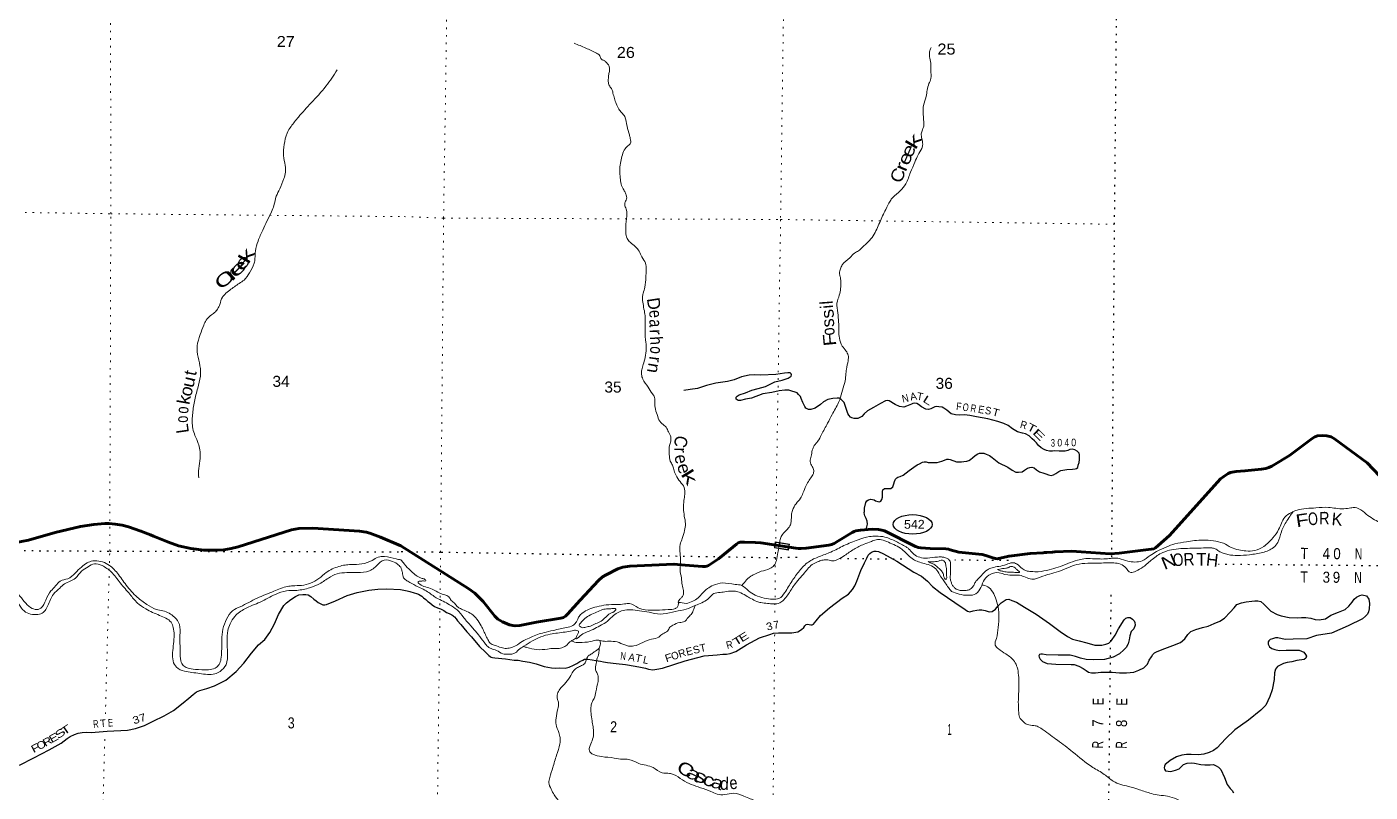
# Model space of a CAD drawing. Header units: feet. Extents: x -244583 to 4, y 367440 to 553773.
# Drawn here: x -218510 to -197193, y 513906 to 526048 of the extents above; entities that cross this region are included whole.
import ezdxf
from ezdxf.enums import TextEntityAlignment as Align

# ---------------------------------------------------------------- set-up
doc = ezdxf.new("R2010")
doc.units = ezdxf.units.FT
doc.header["$LTSCALE"] = 80
doc.linetypes.add('DOTTED', pattern=[1.5, 0.3, -1.2])
for name, color, linetype, lineweight in [('17', 7, 'Continuous', 25), ('23', 7, 'Continuous', 70), ('29', 7, 'Continuous', 25), ('39', 7, 'Continuous', 13), ('59', 7, 'Continuous', 13), ('6', 7, 'DOTTED', 25), ('7', 7, 'DOTTED', 13)]:
    doc.layers.add(name, color=color, linetype=linetype, lineweight=lineweight)
doc.layers.add('30', color=7, linetype='Continuous')
doc.layers.add('41', color=7, linetype='Continuous')

msp = doc.modelspace()

# ---------------------------------------------------------------- linework, layer by layer
at = {"layer": '17'}
msp.add_ellipse((-204452.14, 518153.6), major_axis=(309.24, -1), ratio=0.500121, dxfattribs=at)
at = {"layer": '23'}
for points in [[(-201778.99, 517718.83), (-201320.11, 517686.99), (-201176.59, 517697.18), (-200665.18, 517760.19), (-200626.3, 517766.9), (-200598.64, 517782.47), (-200554, 517816.93), (-200378.13, 517978.97), (-199565.47, 518874.17), (-199515.72, 518916.21), (-199446.58, 518961.18), (-199408.55, 518976.74), (-199382.62, 518981.93), (-199318.86, 518993.73), (-199179.39, 519001.9), (-198916.61, 519028.34), (-198848.5, 519040.74), (-198798.38, 519058.03), (-198751.71, 519077.06), (-198724.57, 519091.2), (-198471.89, 519247.2), (-198110.05, 519516.63), (-198071.52, 519541.45), (-198026.58, 519557.02), (-197948.34, 519563.27), (-197879.65, 519560.48), (-197812.24, 519541.45), (-197756.93, 519510.32), (-197238.87, 519130.4), (-197042.82, 518926.03)], [(-218705.68, 517860), (-218486.14, 517905.06), (-218058.45, 518024.41), (-217661.65, 518122.14), (-217445.97, 518154.74), (-217274.19, 518167.72), (-217202.55, 518167.86), (-217109.61, 518158.24), (-216997.44, 518142.21), (-216894.88, 518113.34), (-216700.51, 518047.72), (-216548.18, 517989.35), (-216502.8, 517966.64), (-216262.7, 517869.6), (-216104.15, 517814.22), (-215908.06, 517770.44), (-215700.63, 517744.49), (-215525.61, 517744.49), (-215384.06, 517751.23), (-215266.32, 517770.44), (-215156.46, 517795.54), (-214310.32, 518068.66), (-214194.55, 518088.77), (-213971.96, 518094.89), (-213229.02, 518047.44), (-213123.94, 518033.13), (-213066.12, 518012.31), (-212895.81, 517950.85), (-212573.3, 517813.15)], [(-207304.08, 517795.08), (-207250.76, 517837.9), (-207221.02, 517858.97), (-207190.78, 517870.2), (-207119.36, 517872.38), (-206951.59, 517868.41), (-206863.22, 517858.97), (-206304.77, 517775.61), (-206266.13, 517770.02), (-206222.81, 517769.91), (-206143.06, 517777.71), (-205783.25, 517822.43), (-205739.69, 517833.04), (-205697.34, 517851.2), (-205639.73, 517885.26), (-205415.35, 518023.03), (-205381.89, 518038.86), (-205352.5, 518049.23), (-205281.94, 518061.56), (-205097.99, 518075.82), (-204996.43, 518071.72), (-204944.57, 518064.8), (-204901.92, 518051.63), (-204406.71, 517800.85), (-204361.19, 517787.21), (-204323.17, 517780.29), (-204174.26, 517770.59), (-203927.65, 517766.67), (-203885.85, 517761.27), (-203856.47, 517752.62), (-203719.45, 517714.14), (-203666.33, 517705.92), (-203347.53, 517675.86), (-203293.84, 517660.09), (-203179.76, 517621.28), (-203140, 517611.66), (-203108.89, 517609.93), (-203090.82, 517611.21), (-202923.04, 517649.75), (-202585.47, 517692.43), (-202383.35, 517702.04), (-202360.88, 517705.5), (-202325.01, 517707.66), (-202232.1, 517715.01), (-202194.07, 517718.47), (-201928.53, 517729.2), (-201778.99, 517718.83)], [(-212573.3, 517813.15), (-211493.64, 517131.29), (-211398.64, 517062.51), (-211271.31, 516928.96), (-211085.36, 516696.25), (-211037.58, 516651.71), (-210964.08, 516607.23), (-210850.9, 516558.31), (-210799.05, 516547.93), (-210759.93, 516544.58), (-210684.97, 516551.39), (-210422.66, 516602.3)], [(-210422.66, 516602.3), (-210036.28, 516668.43), (-209992.7, 516678.52), (-209962.45, 516696.67), (-209929.14, 516731.24), (-209726.99, 516949.97), (-209435.89, 517263.9), (-209374.75, 517319.32), (-209318.64, 517355.06), (-209132.67, 517446.25), (-209049.79, 517474.98), (-208942.66, 517488.86), (-208241.24, 517523.62), (-208063.37, 517509.54), (-207786.44, 517483.36), (-207748.22, 517483.65), (-207719.7, 517489.7), (-207691.18, 517502.68), (-207677.29, 517509.73), (-207535.78, 517609), (-207304.08, 517795.08)]]:
    msp.add_lwpolyline(points, dxfattribs=at)
at = {"layer": '29'}
for points in [[(-205650.08, 520156.47), (-205717.03, 520153.45), (-205796.81, 520134.45), (-205866.12, 520098.43), (-205917.94, 520057.53), (-205998.65, 519997.29), (-206070.07, 519975.22), (-206104.54, 519974.89), (-206148.23, 519997.68), (-206165.58, 520022.75), (-206195.84, 520088.48), (-206220.1, 520152), (-206233.71, 520181.94), (-206262.54, 520216.09), (-206286.89, 520240.82), (-206317.99, 520252.23), (-206370.03, 520268.03), (-206419.86, 520282.61), (-206480.68, 520283.63), (-206569.96, 520272.25), (-206688.01, 520245.57), (-206830.1, 520225.71), (-207012.07, 520158.5), (-207103.62, 520139.09), (-207185.01, 520121.39), (-207221.41, 520121.36), (-207251.12, 520140.51), (-207254.72, 520153.93), (-207252.19, 520170.05), (-207238.55, 520187.63), (-207206.5, 520209.11), (-207106.43, 520242.43), (-207006.16, 520281.82), (-206904.23, 520311.1), (-206790.26, 520343.39), (-206642.1, 520417.47), (-206526.18, 520442.97), (-206428.26, 520472.31), (-206380.67, 520507.26), (-206376.66, 520524.96), (-206380.19, 520541.27), (-206399.27, 520558.46), (-206435.05, 520559.94), (-206484.25, 520555.04), (-206626.4, 520533.16), (-206861.23, 520520.24), (-206962.04, 520527.44), (-207045.01, 520523.96), (-207167.16, 520495.38), (-207287.87, 520448.53), (-207393.74, 520423.49), (-207574.44, 520396.74), (-207725.24, 520356.91), (-207868.15, 520310.76), (-207983.93, 520292.1), (-208083.43, 520276.99)], [(-202103.3, 519009.15), (-202007.9, 519022.37), (-201916.73, 519029.64), (-201874.15, 519034.39), (-201851.47, 519040.33), (-201833, 519057.4), (-201823.84, 519091.53), (-201810.33, 519135.65), (-201806.78, 519184.13), (-201805.25, 519232.67), (-201804.48, 519256.94), (-201809.65, 519285.45), (-201840.08, 519317.66), (-201876.69, 519338.15), (-201920.85, 519347.63), (-201959.75, 519342.36), (-201990.26, 519325.5), (-202033.83, 519315.76), (-202081.55, 519314.18), (-202129.94, 519317.72), (-202194.55, 519319.73), (-202233.1, 519314.86), (-202279.53, 519316.31), (-202330.16, 519325.26), (-202367.66, 519341.34), (-202413.26, 519369.08), (-202456.59, 519404.85), (-202489.64, 519446.37), (-202520.98, 519477.72), (-202554.28, 519511.15), (-202603.69, 519558.9), (-202660.94, 519589.39), (-202711.1, 519601.08), (-202787.24, 519621.68), (-202870.63, 519668.83), (-202939.57, 519725.64), (-203005.36, 519754.02), (-203103.33, 519787.44), (-203257.63, 519828.7), (-203440.52, 519860.73), (-203542.84, 519884.17), (-203629.44, 519891.32), (-203706.43, 519887.26), (-203772.99, 519891.36), (-203841.12, 519909.68), (-203912.14, 519964.54), (-203957.49, 520000.37), (-203983.36, 520013.33), (-204037.74, 520019.07), (-204070.14, 520022.39), (-204098.43, 520016.92), (-204162.04, 519986.51), (-204203.1, 519978.7), (-204245, 519983.03), (-204314.51, 520021.64), (-204361.88, 520057.54), (-204385.46, 520073.68), (-204417.84, 520077.51), (-204450.04, 520069.88), (-204472.84, 520062.28), (-204548.7, 520028.95), (-204593.56, 520016.18), (-204659.99, 520024.33), (-204729.76, 520054.85), (-204824.82, 520116.53), (-204858.44, 520121.16), (-204883.55, 520112.29), (-204965.71, 520070.32), (-205072.73, 520008.87), (-205169.41, 519955.2), (-205221.34, 519910.26), (-205261.11, 519866.96), (-205320.8, 519832.38), (-205383.39, 519834.33), (-205416.9, 519843.83), (-205437.26, 519856.26), (-205468.19, 519885.62), (-205481.91, 519914.34), (-205516.82, 520024.76), (-205541.15, 520086.26), (-205588.07, 520136.31), (-205620.15, 520155.35), (-205650.15, 520154.45)], [(-205188.49, 518068.8), (-205178.12, 518113.93), (-205170.66, 518158.24), (-205175.64, 518202.64), (-205188.85, 518249.09), (-205209.83, 518288.12), (-205217.42, 518312.82), (-205221.22, 518343.21), (-205217.42, 518360.3), (-205215.98, 518413.92), (-205198.43, 518498.97), (-205179.43, 518525.56), (-205151.27, 518543.5), (-205118.65, 518552.61), (-205088.5, 518547.62), (-205065.46, 518542.66), (-205040.62, 518527.9), (-205004.6, 518516.65), (-204980.5, 518511.85), (-204959.93, 518523.36), (-204940.99, 518547.06), (-204933.72, 518585.3), (-204932.83, 518613.62), (-204933.83, 518646.04), (-204932.81, 518678.4), (-204926.05, 518700.46), (-204901.12, 518721.95), (-204876.77, 518725.24), (-204834.44, 518721.9), (-204799.99, 518724.87), (-204768.88, 518750.22), (-204753.21, 518798.32), (-204741.97, 518834.41), (-204724.67, 518870.31), (-204701.7, 518893.89), (-204687.31, 518901.54), (-204652.61, 518912.6), (-204605.48, 518933.4), (-204506.02, 519011.28), (-204435.66, 519063.75), (-204382.08, 519096.49), (-204345.1, 519115.58), (-204294.27, 519142.91), (-204269.32, 519147.64), (-204241.08, 519146.71), (-204209.07, 519135.63), (-204162.64, 519134.18), (-204108.07, 519134.5), (-204063.53, 519137.16), (-204024.78, 519148.1), (-203992.1, 519159.23), (-203947.24, 519172), (-203912.46, 519188.5), (-203885.87, 519188.5), (-203857.37, 519180.9), (-203758.04, 519147.87), (-203677.22, 519147.37), (-203642.77, 519150.34), (-203594.13, 519154.9), (-203563.34, 519170.13), (-203534.56, 519185.43), (-203499.35, 519212.68), (-203468.11, 519242.07), (-203428.86, 519269.19), (-203394.09, 519282.28), (-203355.6, 519285.12), (-203321.35, 519282.03), (-203285.45, 519266.74), (-203235.62, 519244.94), (-203192.03, 519217.26), (-203083.55, 519132.88), (-202944.27, 519063.75), (-202875.14, 519013), (-202817.42, 518984.88), (-202771.05, 518981.41), (-202714.2, 518989.76), (-202679.12, 519012.95), (-202631.66, 519043.87), (-202594.88, 519056.89), (-202560, 519061.23), (-202524.35, 519050.64), (-202488.96, 519019.17), (-202441.4, 518989.34), (-202373.34, 518968.99), (-202339.46, 518953.76), (-202297.51, 518938.28), (-202253.29, 518930.82), (-202218.08, 518937.76), (-202181.61, 518960.98), (-202134.15, 518991.89), (-202103.3, 519009.15)], [(-209294.58, 515961.95), (-209159.7, 515945.59), (-209008.54, 515932.77), (-208855.81, 515905.73), (-208771.46, 515888.92), (-208693.17, 515872.31), (-208645.23, 515854.61), (-208578.74, 515848.49), (-208513.75, 515858.61), (-208420.37, 515871.89), (-208062.99, 515990.3), (-207759.44, 516067.88), (-207552.75, 516085.73), (-207463.6, 516093.07), (-207404.92, 516095.28), (-207349.97, 516107.74), (-207260.05, 516139.35), (-207088.98, 516245.36), (-206883.46, 516354.35), (-206720.1, 516407.96), (-206659.13, 516426.57), (-206583.88, 516434.07), (-206480.86, 516432.88), (-206371.77, 516431.5), (-206276.25, 516448.76), (-206216.49, 516485.36), (-206179.07, 516518.61), (-206164.11, 516544.47), (-206143.28, 516564.06), (-206120.88, 516569.44), (-206092.68, 516566.53), (-206068.71, 516557.69), (-206048.46, 516559.08), (-206023.85, 516570.46), (-206009.08, 516590.24), (-205981.75, 516623.81), (-205916.42, 516708.82), (-205771.08, 516831.83), (-205572.3, 516983.55), (-205471.21, 517049.23), (-205408.34, 517120.15), (-205370.09, 517179.69), (-205339.53, 517251.62), (-205273.54, 517421.65), (-205215.08, 517545.35), (-205182.44, 517619.24), (-205156.81, 517662.98), (-205134.84, 517689.45), (-205103.79, 517712.78), (-205061.77, 517728.85), (-205031.43, 517729.93), (-204993.25, 517722.06), (-204917.63, 517685.88), (-204703.03, 517569.85), (-204431.74, 517393.34), (-204314.48, 517330.97), (-204215.96, 517250.96), (-204135.74, 517167.47), (-204017.54, 517070.65), (-203783.97, 516915.56), (-203621.8, 516803.2), (-203582.26, 516775.64), (-203546.11, 516768.44), (-203491.15, 516780.9), (-203436.13, 516795.38), (-203397.28, 516798.58), (-203354.82, 516799.28), (-203301.06, 516785.09), (-203238.92, 516768.97), (-203190.28, 516773.53), (-203139.32, 516808.39), (-203096.56, 516861.71), (-203046.51, 516910.76), (-203017.55, 516932.13), (-202970.09, 516963.04)], [(-218628.53, 514330.97), (-218397.66, 514447.4), (-218154.37, 514577.74), (-217968.25, 514680.98), (-217871.66, 514755.79), (-217825.62, 514787.32), (-217756.5, 514821.14), (-217694.74, 514840.26), (-217635.22, 514849.84), (-217568.27, 514854.96), (-217487.69, 514850.69), (-217236.62, 514873.58), (-216912.93, 514890.85), (-216785.12, 514914.39), (-216642.64, 514961.9), (-216505.74, 515031.8), (-216332.13, 515117.09), (-216180.78, 515200.85), (-216030.66, 515321.06), (-215942.15, 515396.05), (-215870.14, 515455.21), (-215816.71, 515496.56), (-215763.67, 515519.69), (-215653.85, 515551.72), (-215531.7, 515593.6), (-215351.9, 515684.83), (-215189.36, 515818.94), (-215067.26, 515951.9), (-214946.6, 516111.21), (-214836.71, 516240.39), (-214735.76, 516329.28), (-214652.61, 516436.78), (-214580.91, 516574.88), (-214519.09, 516723.32), (-214431.1, 516867.14), (-214387.46, 516910.8), (-214319.98, 516959.86), (-214245.77, 517012.02), (-214193.7, 517035.11), (-214132.27, 517042.83), (-214081.58, 517043.15), (-214047.57, 517034.92), (-214003.64, 517009.33), (-213956.07, 516968.16), (-213916.88, 516940.21), (-213887.02, 516916.54), (-213814.58, 516878.7), (-213783.06, 516875.51), (-213757.17, 516881.29)], [(-213757.17, 516881.29), (-213613.1, 516942.51), (-213425.45, 517023.45), (-213269.84, 517074.03), (-213082.05, 517111.13), (-212941.9, 517126.97), (-212798.67, 517133.32), (-212580, 517118.52)], [(-212580, 517118.52), (-212526.78, 517108.5), (-212473.87, 517099.82), (-212433.75, 517090.47), (-212365.75, 517068.1), (-212325.43, 517059.12), (-212293.64, 517047.63), (-212266.54, 517032.52), (-212240.09, 517015.59), (-212214.61, 516990.5), (-212181.12, 516963.13), (-212146.87, 516931.85), (-212122.08, 516912.7), (-212080.77, 516876.99), (-212041.16, 516851.46), (-211993.34, 516829.72), (-211947.36, 516814.11), (-211895.57, 516790.22), (-211848.07, 516758.37), (-211808.76, 516739.99), (-211768.4, 516721.47), (-211752.63, 516708.83), (-211738.71, 516695.53), (-211725.18, 516684.9), (-211697.76, 516654.47), (-211674.43, 516625.4), (-211625.74, 516567.19), (-211577.02, 516506.35), (-211528.44, 516448.75), (-211456.16, 516369.56), (-211325.55, 516217.69), (-211233.47, 516125.73), (-211202.06, 516096.41), (-211180.01, 516075.15), (-211158.8, 516058.62), (-211141.01, 516045.91), (-211120.95, 516041.24), (-211085.03, 516039.06), (-210915.41, 516022.67), (-210775.41, 515999.17), (-210712.08, 515998.1), (-210641.73, 515985.78), (-210533.23, 515966.2), (-210426.86, 515942.63), (-210302.91, 515900.3), (-210184.3, 515880.4), (-210125.89, 515874.52), (-210065.19, 515876.68), (-209968.29, 515873.65), (-209905.13, 515889.9), (-209835.53, 515918.1), (-209784.04, 515948.88), (-209732.55, 515979.67), (-209689.51, 515998.57), (-209660.74, 516013.87), (-209610.14, 516016.34), (-209537.78, 516003.96), (-209479.49, 515994.04), (-209407.06, 515983.68), (-209360.25, 515972.58), (-209294.58, 515961.95)], [(-202970.09, 516963.04), (-202926.57, 516966.06), (-202879.63, 516948.07), (-202805.76, 516919.44), (-202678.85, 516842.59), (-202490.5, 516727.38), (-202282.98, 516579.19), (-202113.12, 516454.43), (-201996.43, 516373.85), (-201914.94, 516330.82), (-201808.57, 516307.25), (-201688.27, 516277.18), (-201562.7, 516236.64), (-201451, 516239.4), (-201385.95, 516251.54), (-201340.96, 516268.36), (-201295.21, 516309.44), (-201237.96, 516394.71), (-201186.32, 516494.33), (-201096.93, 516637.31), (-201067.77, 516664.74), (-201037.05, 516677.96), (-201002.79, 516674.86), (-200965.13, 516651.42), (-200939.72, 516624.3), (-200928.43, 516597.63), (-200923.78, 516552.95), (-200943.67, 516498.9), (-200983.49, 516453.58), (-201006.85, 516383.38), (-201018.86, 516323.02), (-201034.03, 516260.8), (-201065.02, 516200.55), (-201099.74, 516163.65), (-201168.47, 516098.98), (-201273.22, 516045.56), (-201407.67, 516011.29), (-201577.9, 516003), (-201700.73, 516010.32), (-201791, 516031.36), (-201869.04, 516056.07), (-201953.25, 516076.92), (-202145.11, 516080.88), (-202334.95, 516084.78), (-202391.28, 516092.62), (-202417.46, 516095.46), (-202437.78, 516092.04), (-202450.6, 516070.17), (-202447.26, 516047.8), (-202428.09, 516014.81), (-202390.88, 515977.2), (-202319.09, 515946.62), (-202180.05, 515934.18), (-201935.7, 515928.57), (-201891.22, 515929.21), (-201814.98, 515906.14), (-201745.47, 515867.52), (-201698.07, 515838.15), (-201664.58, 515810.78), (-201612.35, 515801.05), (-201551.78, 515799.16), (-201466.67, 515806.63), (-201347.3, 515811), (-201288.82, 515807.15), (-201171.85, 515799.45), (-201058.67, 515799.96), (-200943.15, 515810.53), (-200861.37, 515840.37), (-200783.44, 515876.4), (-200724.94, 515937.34), (-200700.75, 515999.34)], [(-200700.75, 515999.34), (-200664.65, 516054.91), (-200641.29, 516090.62), (-200614.22, 516116.09), (-200575.09, 516139.17), (-200452.37, 516185.95), (-200321.63, 516230.46), (-200202.94, 516277.37), (-200132.26, 516339.95), (-200087.76, 516405.37), (-200037.65, 516456.44), (-199959.85, 516488.43), (-199853.85, 516517.52), (-199764.25, 516539.01), (-199669.92, 516582.63), (-199575.77, 516620.19), (-199505.54, 516668.61), (-199413.77, 516758.87), (-199350.98, 516827.77), (-199306.05, 516880.58), (-199235.18, 516911.21), (-199157.89, 516926.17), (-199068.67, 516936.39), (-199019.97, 516942.96), (-198975.55, 516941.58), (-198927.35, 516931.97), (-198878.22, 516887.92), (-198766.64, 516777.79), (-198667.23, 516726.1), (-198604.06, 516704.69), (-198475.55, 516678.41), (-198350.59, 516673.52), (-198282.66, 516676.99), (-198211.87, 516678.83), (-198134.04, 516665.93), (-198065.45, 516643.89), (-197998.96, 516637.77), (-197901.35, 516656.99), (-197816.73, 516713.06), (-197697.15, 516759), (-197587.49, 516805.11), (-197529.99, 516855.88), (-197478.81, 516919.14), (-197444.98, 516966.67), (-197407.55, 516999.92), (-197358.21, 517026.73), (-197319.47, 517037.67), (-197251.27, 517021.36), (-197214.51, 516969.6), (-197200.65, 516896.28), (-197209.26, 516815.57), (-197220.89, 516767.34), (-197236.23, 516729.35), (-197267.53, 516697.94), (-197315.31, 516656.91), (-197539.12, 516544.45), (-197805.47, 516429.27), (-198043.14, 516390.12), (-198196.28, 516340.24), (-198414.76, 516332.89), (-198542.2, 516328.77), (-198656.58, 516354.61), (-198696.31, 516352.5), (-198743.96, 516339.12), (-198778.67, 516328.05), (-198799.56, 516306.44), (-198812.24, 516288.61), (-198811.37, 516252.14), (-198792.4, 516213.08), (-198750.83, 516185.46), (-198706.86, 516169.92), (-198634.56, 516155.51), (-198525.42, 516156.16), (-198385.92, 516157.87), (-198317.28, 516155.73), (-198243.48, 516125.08), (-198218.25, 516091.9), (-198204.95, 516065.17), (-198212.03, 516032.99), (-198241.12, 516007.58), (-198354.75, 515992.91), (-198434.25, 515971.1), (-198507.31, 515961.23), (-198568.39, 515946.94)], [(-198566.43, 515944.86), (-198621.77, 515920.26), (-198664.87, 515899.34), (-198692.52, 515855.66), (-198712.54, 515797.57), (-198715.79, 515694.42), (-198747.2, 515531.41), (-198783.01, 515421.18), (-198845.96, 515283.45), (-198927.25, 515205), (-199124.2, 515047.16), (-199339.2, 514893.93), (-199489.22, 514750.82), (-199620.93, 514611.18), (-199678.93, 514566.43), (-199748.72, 514532.17), (-199830.24, 514510.42), (-199915.54, 514496.88), (-200034.59, 514502.62), (-200107.27, 514504.89), (-200180.39, 514493), (-200268.1, 514467.4), (-200364.9, 514409.68), (-200423.08, 514358.86), (-200445.8, 514343.37), (-200458.74, 514317.46), (-200459.64, 514289.14), (-200454.15, 514270.75), (-200440.79, 514246.04), (-200356.25, 514235.3), (-200282.93, 514253.26), (-200221.6, 514275.64), (-200152.81, 514342.32), (-200097.54, 514364.89), (-200034.76, 514369.01), (-199982.4, 514363.32), (-199881.9, 514346.01), (-199815.47, 514337.87), (-199730.55, 514339.26), (-199677.87, 514343.69), (-199634.03, 514324.1), (-199600.34, 514302.81), (-199561.18, 514263.12), (-199502.42, 514139.81), (-199463.53, 514027.24), (-199412.95, 513964.92), (-199381.61, 513933.58), (-199358.53, 513896.41)]]:
    msp.add_lwpolyline(points, dxfattribs=at)
at = {"layer": '39'}
for points in [[(-209824.47, 525787.95), (-209640.07, 525711.07), (-209469.91, 525630.45), (-209416.22, 525588.79), (-209391.14, 525533.57), (-209349.13, 525512.41), (-209317.36, 525485.4), (-209281.78, 525448.19), (-209264.66, 525399.22), (-209263.67, 525352.62), (-209275.08, 525294.14), (-209282.9, 525215.34), (-209278.27, 525150.44), (-209251.22, 525093.15), (-209233.47, 525072.52), (-209218.1, 525035.74), (-209208.84, 524997.07), (-209184.4, 524913.51), (-209157.93, 524829.92), (-209113.36, 524741.88), (-209072.07, 524688.34), (-209044.43, 524657.37), (-209022.91, 524624.5), (-208985.84, 524471.83), (-208948.41, 524335.35), (-208933.53, 524276.3), (-208926.48, 524229.57), (-208929.04, 524205.33), (-208970.46, 524161.67), (-209016.02, 524114.06), (-209058.57, 524019.8), (-209085.26, 523911.03), (-209101.93, 523797.99), (-209096.44, 523680.42), (-209082.56, 523576.85), (-209054.12, 523491.18), (-209021, 523433.77), (-208999.93, 523380.67), (-208990.85, 523333.89), (-209014.57, 523267.58), (-209019.87, 523211), (-208993.14, 523139.55), (-208988.24, 523086.79), (-209002.07, 522919.01), (-209004.9, 522791.5), (-208982.84, 522691.8), (-208935.66, 522630.03), (-208850.24, 522559.34), (-208795.15, 522489.3), (-208748.65, 522397.17), (-208694.23, 522296.77), (-208682.19, 522201.34), (-208687.08, 522071.85), (-208702.63, 521918.28), (-208729.09, 521819.63), (-208740.5, 521761.15), (-208737.67, 521706.42), (-208721.85, 521598.75), (-208702.04, 521488.97), (-208697.59, 521415.98), (-208700.14, 521300.61), (-208690.88, 521079.68), (-208679.74, 520943.77), (-208699.06, 520802.44), (-208727.86, 520689.66), (-208751.94, 520607.16), (-208755.58, 520534.33), (-208735, 520458.97), (-208650.88, 520329.58), (-208582.4, 520224.82), (-208547.26, 520167.36), (-208544.97, 520088.34), (-208533.2, 519980.76), (-208499.32, 519866.63), (-208448.9, 519768.34), (-208379.39, 519710.14), (-208336.43, 519640.37), (-208297.75, 519560.56), (-208289.16, 519491.52), (-208308.93, 519421.08), (-208314.46, 519263.25), (-208298.64, 519155.58), (-208265.57, 519096.14), (-208244.85, 519026.84), (-208212.41, 518939.07), (-208143.98, 518832.29), (-208079.27, 518739.77), (-208069.56, 518630.21), (-208081.83, 518533.28), (-208088.7, 518405.85), (-208077.2, 518286.13)], [(-207165.34, 517185.16), (-207106.92, 517250.67), (-207022.22, 517329.84), (-206938.29, 517374.6), (-206854.58, 517409.25), (-206718.08, 517452.87), (-206654.32, 517500.1), (-206616.13, 517580.27), (-206591.11, 517705.28), (-206574.8, 517802.13), (-206565.46, 517858.63), (-206551.75, 517929.21), (-206519.94, 517995.34), (-206441.27, 518076.67), (-206393.15, 518148.53), (-206379.63, 518211.01), (-206375.63, 518300.03), (-206359.77, 518376.63), (-206302.8, 518482.73), (-206234.14, 518568.32), (-206193.89, 518650.48), (-206142.71, 518768.85), (-206094.28, 518854.88), (-206046.15, 518926.74), (-206024.81, 518976.9), (-206029.49, 519039.78), (-206066.38, 519109.42), (-206079.54, 519154.26), (-206063.59, 519234.91), (-206045.31, 519329.69), (-206028.06, 519377.92), (-205996.6, 519427.86), (-205961.33, 519467.6), (-205900.23, 519577.66), (-205803.18, 519757.81), (-205731.34, 519895.98), (-205627.95, 520088.15), (-205595.74, 520172.51), (-205558.09, 520319.52), (-205518.46, 520464.46), (-205515.09, 520525.14), (-205502.92, 520618.02), (-205477.76, 520749.11), (-205475.78, 520838.16), (-205510.7, 520905.74), (-205569.65, 520983.96), (-205615.39, 521110.5), (-205624.96, 521226.13), (-205627.93, 521365.92), (-205640.92, 521509.97), (-205653.68, 521664.15), (-205616.53, 521788.89), (-205595.91, 521897.8), (-205593.48, 522007.1), (-205603.86, 522086.29), (-205612.8, 522139.14), (-205597.08, 522209.67), (-205569.4, 522271.85), (-205449.62, 522382.66), (-205375.08, 522460.03), (-205313.61, 522495.15), (-205247.65, 522550.43), (-205079.74, 522733.1), (-204975.91, 522945.51), (-204880.3, 523152.02), (-204810.61, 523284.16), (-204770.98, 523337.98), (-204649.22, 523446.73), (-204561.79, 523558.24), (-204486.93, 523740.9), (-204416.57, 523903.41), (-204367.55, 524015.75), (-204308.65, 524117.75), (-204295.44, 524166.06), (-204301.6, 524253.27), (-204316.02, 524332.56), (-204304.48, 524397.11), (-204276.49, 524473.45), (-204278.33, 524572.72), (-204286.02, 524682.23), (-204279.32, 524801.56), (-204239.79, 524942.46), (-204194.77, 525148.04), (-204162.69, 525226.32), (-204165.79, 525360.03), (-204161.88, 525445), (-204181.75, 525552.75), (-204184.22, 525623.68), (-204179.05, 525674.19), (-204159.82, 525720.35)], [(-213583.72, 525366.38), (-213764.82, 525105.31), (-213998.61, 524842.01), (-214200.75, 524616.1), (-214317.2, 524468.23), (-214379.55, 524363.04), (-214426.39, 524180.35), (-214436.51, 524006.5), (-214409.61, 523849.61), (-214405.2, 523744.13), (-214431.11, 523639.7), (-214497.46, 523477.94), (-214552.15, 523360.33), (-214589.57, 523215.79), (-214627.53, 523113.81), (-214701.54, 522964.47), (-214767.11, 522824.96), (-214842.04, 522649.32), (-214881.83, 522494.74), (-214890.18, 522371.47), (-214902.83, 522298.99), (-214976.98, 522145.6), (-215063.94, 522031.14), (-215140.69, 521977.09), (-215290.6, 521870.78), (-215370.02, 521803.87), (-215407.28, 521759.5), (-215447.68, 521645.45), (-215482.7, 521569.7), (-215531.16, 521514.66), (-215599.69, 521464.38), (-215664.88, 521393.73), (-215704.09, 521314.07), (-215759.84, 521166.12), (-215806.61, 520985.45), (-215792.69, 520804.69), (-215756.46, 520625.19), (-215756.66, 520503.66), (-215797.66, 520314.69), (-215851.55, 520103.88), (-215881.13, 519894.26), (-215874.68, 519673.25), (-215842.05, 519564.76), (-215789.77, 519439.39), (-215765.01, 519337.26), (-215759.64, 519201.36), (-215781.45, 519040.08), (-215782.64, 518890.23)], [(-208077.2, 518286.13), (-208059.63, 518166.28), (-208072.2, 518055.17), (-208109.32, 517932.45), (-208141.8, 517835.95), (-208144.94, 517694.27), (-208135.59, 517568.52), (-208142.47, 517441.09), (-208123.28, 517302.98), (-208109.53, 517193.33), (-208091.24, 517105.87), (-208090.56, 517045.1), (-208113.88, 516997.01), (-208146.95, 516965.32), (-208169.86, 516935.44), (-208170.66, 516901)], [(-204011.39, 517637.45), (-203956.89, 517632.22), (-203904.72, 517612.87), (-203870.89, 517587.84), (-203850.71, 517494.26), (-203850.58, 517409.2), (-203853.86, 517352.58), (-203853.4, 517281.69), (-203838.4, 517228.72), (-203819.21, 517181.73), (-203787.58, 517148.65), (-203731.73, 517113.02), (-203659.07, 517105.37), (-203588.21, 517107.89), (-203526.93, 517134.92), (-203481.28, 517186.58), (-203457.91, 517236.7), (-203412.22, 517290.39), (-203345.9, 517361.86), (-203267.45, 517433.07), (-203189.85, 517465.82), (-203086.2, 517487.88), (-202964.16, 517517.65), (-202870.48, 517546), (-202806.14, 517528.41), (-202712.77, 517451.47), (-202654.81, 517419.84), (-202572.18, 517405.91), (-202458.95, 517403.47), (-202286.32, 517434.16), (-202143.84, 517473.61), (-201990.76, 517535.11), (-201835.93, 517584.42), (-201738.33, 517606.61), (-201598.69, 517609.67), (-201360.01, 517608.57), (-201262.69, 517618.62), (-201177.85, 517612.74), (-201039.24, 517569.25), (-200926.24, 517556.68), (-200810.54, 517574.43), (-200683.2, 517660.78), (-200580.67, 517723.37), (-200427.36, 517794.99), (-200290.73, 517844.69), (-200107.94, 517877.19), (-199848.37, 517906.01), (-199680.73, 517894.29), (-199521.81, 517854.41), (-199397.84, 517788.96), (-199277.38, 517747.89), (-199164.42, 517733.3), (-199024.72, 517738.39), (-198881.66, 517804.15), (-198735.01, 517940.71), (-198645.1, 518072.41), (-198545.72, 518266.69), (-198440.85, 518343.4), (-198353.05, 518379.98), (-198052.86, 518416.03), (-197854.44, 518423.9), (-197739.46, 518409.26), (-197608.13, 518402.38), (-197498.58, 518416.21), (-197429.7, 518420.8), (-197339.52, 518382.41), (-197228.13, 518296.98), (-197016.55, 518168.89), (-196880.67, 518093.05), (-196821.23, 518037.1), (-196798.36, 517973.83), (-196735, 517911.71), (-196662.93, 517877.76), (-196567.18, 517816.96), (-196402.32, 517679.76), (-196265.23, 517567.45), (-196227.98, 517605.12), (-196124.82, 517696.04), (-196054.82, 517751.23), (-195963.2, 517777.6), (-195818.39, 517831.18), (-195718.28, 517875.59), (-195593.82, 517923.53), (-195463.7, 517953.12), (-195408.97, 517958.01), (-195370.38, 517965.28), (-195298.13, 518030.55), (-195202.2, 518068.97), (-195079.63, 518123.03), (-194930.18, 518202.83), (-194849.76, 518271.97)], [(-203835.47, 517086.9), (-203716.99, 517047.9), (-203567.72, 517028.48), (-203447.8, 517054.24), (-203370.74, 517153.82), (-203313.32, 517280.16), (-203214.39, 517363.07), (-203124.79, 517389.49), (-202943.58, 517351.15), (-202818.18, 517350.47), (-202755.54, 517347.09), (-202663.16, 517316.75), (-202560.72, 517284.16), (-202385.66, 517333.03), (-202106.68, 517416.11), (-201953.51, 517481.66), (-201808.92, 517525.11), (-201630.59, 517539.48), (-201395.86, 517542.52), (-201181.67, 517531.82), (-201083.72, 517479.08), (-200992.69, 517388.02), (-200913.25, 517412.63), (-200794.45, 517478.91), (-200650.18, 517599.32), (-200483.93, 517707.11), (-200343.38, 517750.65), (-200053.57, 517774.77), (-199768.21, 517780.76), (-199707.55, 517779.45), (-199653.19, 517768.15), (-199593.34, 517730.41), (-199525.31, 517696.54), (-199448.92, 517674.64), (-199295.53, 517659.18), (-199105.06, 517673.3), (-198895.9, 517709.28), (-198728.35, 517784.64), (-198657.72, 517868.16), (-198601.38, 518037.05), (-198514.62, 518209.32), (-198453.92, 518301.16), (-198416.63, 518356.02)], [(-212576.46, 517473.55), (-212560.66, 517433.19), (-212555.22, 517404.72), (-212547.94, 517368.11), (-212540.75, 517327.46), (-212517.34, 517288.48), (-212463.56, 517250.87), (-212339.68, 517181.37), (-212149.62, 517086.14), (-212012.21, 516988), (-211902.13, 516935), (-211804.27, 516878.21), (-211682.63, 516798.64), (-211576.19, 516672.82), (-211455.86, 516534.54), (-211347.48, 516404.63), (-211255.05, 516285.19), (-211209.8, 516227.51), (-211139.98, 516183.48), (-211057.71, 516153.35), (-210957.73, 516100.57), (-210854.71, 516094.3), (-210779.67, 516102.8), (-210705.53, 516161.95), (-210621.29, 516220.88), (-210485.86, 516307.06), (-210355.02, 516369.03), (-210204.37, 516412.36), (-209968.97, 516445.75), (-209857.23, 516467.64), (-209782.28, 516472.1), (-209756.26, 516459.38), (-209767.27, 516419.12), (-209788.48, 516375.03), (-209797.33, 516340.8), (-209729.57, 516385.91), (-209647.57, 516434.76), (-209520.96, 516488.73), (-209416.54, 516545.2), (-209324.34, 516597.89), (-209223.2, 516688.85), (-209136.84, 516751.79), (-209049.09, 516786.34), (-208927.41, 516799.92), (-208788.17, 516784.76), (-208635, 516759.18), (-208459.63, 516731.09), (-208264.71, 516763.34), (-208085.88, 516799.98), (-207941.16, 516849.5), (-207851.25, 516890.09), (-207749.08, 516936.48), (-207666.67, 517003.55), (-207608.89, 517054.95), (-207509.37, 517073.06), (-207407.87, 517089.09), (-207284.35, 517094.52), (-207205.81, 517078.65), (-207099.81, 517023.72), (-207019.93, 516977.44), (-206925.84, 516932.89), (-206861.54, 516913.27), (-206754.6, 516900.84), (-206657.68, 516892.67), (-206562.25, 516908.84), (-206496.42, 516958.04), (-206434.06, 517033.65), (-206333.51, 517189.42), (-206169.37, 517384.33), (-206028.6, 517529.12), (-205940.76, 517567.72), (-205875.57, 517588.59), (-205800.71, 517589), (-205720.1, 517575.11), (-205632.58, 517599.54), (-205534.13, 517660.19), (-205382.22, 517760.19), (-205224.69, 517839.81), (-205106.39, 517883.83), (-205033.01, 517908.57), (-204948.05, 517908.76), (-204837.65, 517869.93), (-204621.66, 517757.95), (-204461.07, 517610.71), (-204292.71, 517540.25), (-204180.15, 517507.44), (-204086.38, 517448.72), (-204025.67, 517358.31), (-203935.58, 517224.74), (-203886.61, 517152.81), (-203835.47, 517086.9)], [(-212575.4, 517590.67), (-212520.18, 517525.46), (-212423.35, 517422.12), (-212351.9, 517359.83), (-212276.15, 517309.6), (-212223.89, 517294.29), (-212185.92, 517273.22), (-212180.22, 517256.9), (-212216.61, 517257.69), (-212271.38, 517250.77), (-212297.76, 517247.29), (-212298.16, 517229.07), (-212276.46, 517204.3), (-212186.37, 517161.86), (-212075.88, 517127.07), (-211953.94, 517061.67), (-211815.68, 517001.98), (-211774.39, 516948.44), (-211716.87, 516896.58), (-211677.51, 516847.13), (-211629.61, 516817.74), (-211551.48, 516783.66), (-211453.48, 516732.94), (-211301.88, 516545.4), (-211224.5, 516385.78), (-211185.72, 516310.02), (-211142.36, 516258.45), (-211080.18, 516234.84), (-210983.89, 516198.33), (-210899.19, 516186.38), (-210813.86, 516202.76), (-210725.93, 516245.42), (-210621.29, 516312.01), (-210508.92, 516362.23), (-210406.79, 516406.6), (-210302.95, 516436.76), (-210156.52, 516472.07), (-210046.75, 516496.03), (-209949.11, 516520.25), (-209845.28, 516550.41), (-209797.74, 516595.95), (-209770.51, 516637.89), (-209747.01, 516694.08), (-209695.3, 516745.62), (-209588.72, 516808.12), (-209466.51, 516845.98), (-209316.16, 516875.13), (-209152.16, 516881.72), (-209024.51, 516891.11), (-208947.45, 516899.57), (-208807.36, 516831.75), (-208696.82, 516798.99), (-208514.89, 516793.04), (-208334.67, 516801.3), (-208219.02, 516817.03), (-208184.02, 516844.62), (-208170.85, 516890.91), (-208168.52, 516905.04), (-208081.57, 516903.16), (-207965.78, 516924.96), (-207875.7, 516973.64), (-207803.27, 517047), (-207710.31, 517134.09), (-207614.02, 517188.71), (-207473.65, 517224.16), (-207269.84, 517201.54), (-207165.01, 517185.1), (-207057.67, 517099.76), (-206949.92, 517032.63), (-206807.4, 516982.98), (-206674.26, 516965.93), (-206574.88, 516977.96), (-206481.73, 517073.15), (-206366.4, 517256.96), (-206249.58, 517416.44), (-206106.88, 517557.13), (-205937.08, 517642.56), (-205749.36, 517715.46), (-205544.83, 517816.35), (-205318.19, 517910.68), (-205137.03, 517961.44), (-205035.75, 517967.36), (-204892.47, 517952.11), (-204716.02, 517881.48), (-204558.08, 517797.07), (-204516.29, 517765.8), (-204451.1, 517695.54), (-204367.34, 517641.08), (-204254.56, 517618.4), (-204102.51, 517633.34), (-204011.39, 517637.45)], [(-222491.61, 516358.49), (-222371.98, 516307.74), (-222259.44, 516285.6), (-222114.68, 516317.03), (-221989.07, 516379.51), (-221854.11, 516478.12), (-221645.36, 516545.82), (-221416, 516566.21), (-221234.37, 516610.53), (-221124.18, 516637.09), (-220944.57, 516681.48), (-220814.28, 516762.03), (-220719.38, 516872.16), (-220676.18, 517008.4), (-220663.16, 517149.73), (-220628.11, 517284.22), (-220508.89, 517395.53), (-220384.59, 517478.31), (-220301.57, 517538.22), (-220236.87, 517594.71), (-220129.8, 517647.71), (-220043.93, 517673.08), (-219940.79, 517671.52), (-219805.91, 517593.92), (-219746.98, 517543.26), (-219684.45, 517421.58), (-219596.62, 517329.41), (-219491.41, 517271.06), (-219370.86, 517246.62), (-219235.32, 517245.96), (-219155.65, 517267.5), (-219068.19, 517280.66), (-218971.68, 517263.13), (-218816.16, 517196.96), (-218709.93, 517110.23), (-218620.14, 517015.96), (-218526.95, 516903.34), (-218424.61, 516820.79), (-218332.07, 516805.42), (-218286.84, 516826.13), (-218211.58, 516953.15), (-218127.61, 517098.1), (-218054.05, 517176.56), (-217980.49, 517255.03), (-217859.84, 517291.34), (-217741.33, 517382.43), (-217644.97, 517476.3), (-217555.67, 517542.07), (-217463.53, 517573.3), (-217338.3, 517566.92), (-217222.64, 517518.34), (-217073.71, 517379.49), (-216934.63, 517190.33), (-216759.24, 516997.89), (-216605.42, 516883.17), (-216458.41, 516805.14), (-216351.94, 516783.21), (-216167.31, 516681.6), (-216090.49, 516563.48), (-216080.26, 516392.98), (-216077.25, 516131.58), (-216066.02, 515989.4), (-216030.17, 515915.24), (-215964.68, 515878.53), (-215836.04, 515853.81), (-215629.83, 515848.67), (-215521.73, 515873.27), (-215459.06, 515929.83), (-215429.75, 516015.91), (-215419.45, 516137.08), (-215416.99, 516323.35), (-215399, 516490.84), (-215340.81, 516650.86), (-215245.2, 516781.22), (-215123.5, 516847.89), (-214857.78, 516982.47), (-214588.79, 517094.65), (-214373.7, 517170.22), (-214292.44, 517179.55), (-214152.57, 517186.85), (-213877.73, 517292.75), (-213758.94, 517391.93), (-213557.35, 517486.2), (-213461.45, 517509.2), (-213368.13, 517516.09), (-213191.74, 517526.16), (-213029.9, 517583.33), (-212935.03, 517634.72), (-212835.58, 517643.42), (-212650.71, 517606.61), (-212575.4, 517590.67)], [(-221055.07, 516588.1), (-220909.75, 516635.71), (-220756.73, 516729.65), (-220671.73, 516846.2), (-220616.47, 516979.99), (-220588.24, 517151.18), (-220535.64, 517266.83), (-220401.57, 517397.88), (-220231.89, 517505.42), (-220037.29, 517573.6), (-219943.97, 517580.48), (-219836.46, 517530.16), (-219744.87, 517429.76), (-219648.34, 517296.77), (-219493.46, 517212.39), (-219304.06, 517189.61), (-219180.71, 517187.35), (-219095.41, 517196.54), (-219000.84, 517181.1), (-218821.29, 517108.02), (-218673.07, 516948.93), (-218596.47, 516824.74), (-218506.04, 516748.68), (-218389.61, 516722.35), (-218285.97, 516734.95), (-218176.22, 516864.82), (-218088.96, 517046.12), (-217988.42, 517143.9), (-217913.33, 517208.13), (-217738.09, 517301.29), (-217641.1, 517413.38), (-217539.67, 517478.72), (-217438.74, 517529.9), (-217316.38, 517499.32), (-217172.1, 517401.13), (-217028.48, 517226), (-216874.97, 517044.45), (-216756.35, 516906.64), (-216624.06, 516812.92), (-216403.05, 516710.05), (-216222.75, 516600.48), (-216187.17, 516518.22), (-216173.01, 516402.28), (-216197.05, 516119.54), (-216189.51, 515987.62), (-216134.37, 515886.45), (-216011.04, 515825.45), (-215767.5, 515788.63), (-215524.91, 515782.23), (-215442.59, 515821.91), (-215349.86, 515928.06), (-215327.12, 516115.65), (-215330.87, 516298.07), (-215320.89, 516467.87), (-215284.74, 516575.99), (-215211.86, 516692.97), (-215049.78, 516814.94), (-214807.28, 516921.97), (-214564.29, 517043.16), (-214388.3, 517099.84), (-214252.54, 517105.25), (-214046.94, 517140.64), (-213887.05, 517199.9), (-213723.65, 517301.58), (-213585.63, 517371.73), (-213433.28, 517388.72), (-213267.28, 517391.05), (-213072.14, 517416.68), (-212932.78, 517525.27), (-212872.26, 517577.85), (-212738.74, 517577.26), (-212629.28, 517524.85), (-212576.46, 517473.55)], [(-204208.92, 517562.57), (-204110.2, 517560.61), (-204020.78, 517578.93), (-203978.19, 517584.08), (-203940.35, 517556.94), (-203925.52, 517495.87), (-203913.3, 517408.53), (-203914.65, 517347.81), (-203915.86, 517293.16), (-203926.33, 517277.19), (-203950.05, 517302), (-203970.68, 517375.35), (-204007.93, 517428.8), (-204061.44, 517478.56), (-204117.16, 517520.26), (-204173.28, 517543.74), (-204209.27, 517562.75)], [(-203107.58, 517435.69), (-203028.32, 517452.21), (-202975.62, 517457.14), (-202926.73, 517472.29), (-202900.18, 517483.86), (-202879.92, 517485.45), (-202855.74, 517480.88), (-202827.79, 517464.08), (-202796.07, 517435.04), (-202758.6, 517391.71), (-202784.97, 517388.23), (-202875.87, 517394.24), (-202926.46, 517393.31), (-203009.09, 517407.24), (-203061.44, 517418.5), (-203107.61, 517435.63)], [(-203353.68, 517190.05), (-203305.37, 517182.79), (-203219.55, 517130.31), (-203153.09, 517025.6), (-203105.64, 516884.85), (-203083.08, 516716.29), (-203095.57, 516518.11), (-203123.74, 516342.55), (-203142.25, 516237.65), (-203093, 516177.86), (-202973.39, 516098.33), (-202838.46, 515979.99), (-202794.02, 515885.88), (-202772.45, 515763.92), (-202765.98, 515599.75), (-202775.86, 515336.72), (-202767.59, 515162.39), (-202747.27, 515074.88), (-202703.78, 515029.39), (-202636.11, 514979.33), (-202529.26, 514962.85), (-202458.9, 514943.1), (-202379.1, 514892.78), (-202152.15, 514727.91), (-201915.49, 514544.6), (-201595.25, 514298.74), (-201411.61, 514187.45), (-201268.37, 514079.06), (-201150.2, 514025.89), (-201027.44, 513996.91), (-200854.68, 513942.56), (-200663.81, 513883.76), (-200541.01, 513856.81), (-200407.83, 513841.79), (-200259.24, 513792.01), (-200103.28, 513709.67), (-199948.04, 513594.94), (-199772.49, 513483.83), (-199724.95, 513438.25), (-199633.02, 513387.67), (-199511.07, 513322.26), (-199387.37, 513244.67), (-199278.36, 513143.09), (-199207.24, 513066.63), (-199109.46, 512914.67), (-199045.7, 512779.64), (-198994.61, 512620.59), (-198957.04, 512490.18), (-198931.48, 512366.11), (-198859, 512168.12), (-198801.12, 512041.32), (-198710.76, 511828.77), (-198618.92, 511591.89), (-198536.01, 511407.85), (-198502.9, 511350.44), (-198463.71, 511201.77), (-198464.56, 511072.19), (-198466.4, 510898.08), (-198495.02, 510793.4), (-198544.27, 510670.93), (-198636.38, 510622.3), (-198717.48, 510522.8), (-198787.34, 510382.56), (-198824.14, 510274), (-198889.11, 510263.26), (-199010.34, 510269.92), (-199064.93, 510271.1), (-199098.72, 510207.03), (-199093.32, 510085.41), (-199007.27, 509951.93), (-198709.55, 509694.41), (-198491.13, 509418.35), (-198401.49, 509264.54), (-198340.2, 509018.19), (-198334.22, 508831.76), (-198371.33, 508709.04), (-198414.82, 508663.4), (-198476.6, 508614.11), (-198501.04, 508515.41), (-198559.09, 508360.74), (-198613.68, 508270.8), (-198695.86, 508122.72), (-198784.73, 507946.44), (-198809.94, 507813.34), (-198749.55, 507708.76), (-198694.86, 507620.5), (-198657.61, 507475.93), (-198642.33, 507343.97), (-198620.58, 507230.1), (-198575.56, 507162.31), (-198502.37, 507087.83)], [(-209867.27, 516305.55), (-209842.89, 516293.18), (-209737.97, 516280.79), (-209569.75, 516295.38), (-209449.92, 516317.1), (-209413.66, 516310.24), (-209369.35, 516301.18), (-209270.28, 516299.05), (-209143.08, 516288.2), (-209020.73, 516241.01), (-208962.45, 516223.55), (-208875.42, 516225.72), (-208595.9, 516333.09), (-208481.91, 516365.05), (-208434.46, 516406.55), (-208360.73, 516447.49), (-208331.75, 516477.24), (-208314.9, 516507.25), (-208261.29, 516552.66), (-208149.05, 516596.82), (-208073.84, 516613.42), (-208040.86, 516641.06), (-208017.81, 516677.01), (-207970.27, 516722.56), (-207925.84, 516810.7), (-207906.89, 516864.94)], [(-209656.7, 516661.76), (-209566.43, 516718.54), (-209468.35, 516762.99), (-209374.44, 516801.47), (-209293.25, 516813.89), (-209226.39, 516818.52), (-209189.91, 516821.78), (-209163.84, 516811.09), (-209172.43, 516789.01), (-209254.47, 516738.13), (-209324.47, 516682.94), (-209394.66, 516619.65), (-209482.54, 516579.03), (-209566.34, 516540.33), (-209639.53, 516523.69), (-209702.39, 516516.95), (-209728.36, 516531.68), (-209746.16, 516550.29), (-209718.88, 516594.25), (-209698.13, 516618.1), (-209656.7, 516661.76)], [(-210627.97, 516216.37), (-210573.21, 516199.59), (-210418.15, 516167.9), (-210250.1, 516174.4), (-210136.56, 516186.12), (-210084.04, 516182.96), (-210000.64, 516203.44), (-209943.27, 516236.62), (-209901.79, 516282.3), (-209860.73, 516309.77), (-209799.72, 516347.52)], [(-209415.14, 516310.6), (-209408.76, 516257.48), (-209426.5, 516186.99), (-209432.3, 516108.14), (-209443.4, 516063.83), (-209462.63, 516017.67), (-209474.26, 515949.08), (-209484.68, 515844), (-209459.57, 515790.81), (-209442.63, 515733.74), (-209446.31, 515658.9), (-209480.18, 515499.66), (-209506.87, 515390.88), (-209544.75, 515324.88), (-209558.54, 515250.25), (-209556.52, 515159.08), (-209541.01, 515037.25), (-209524.88, 514943.75), (-209516.88, 514848.4), (-209531.26, 514747.46), (-209571.92, 514647.09), (-209585.53, 514580.56), (-209576.19, 514545.93), (-209528.47, 514508.45), (-209385.72, 514468.92), (-209189.99, 514446.47), (-209052.86, 514427.31), (-208963.9, 514425.39), (-208797.42, 514361.05), (-208572.31, 514295.44), (-208430.51, 514213.41), (-208309.37, 514202.69), (-208249.03, 514187.21), (-208105.33, 514099.06), (-207965.28, 514029.22), (-207818.8, 513975.43), (-207654.26, 513915.18), (-207556.04, 513874.58), (-207432.79, 513867.87), (-207292.78, 513887.13), (-207131.97, 513841.13), (-207029.7, 513800.45), (-206951.39, 513774.46), (-206872.62, 513768.71), (-206729.2, 513759.54), (-206637.18, 513713), (-206444.33, 513652.14), (-206279.97, 513583.79), (-206139.42, 513536.21), (-206044.57, 513526.06), (-205871.27, 513496), (-205643.01, 513480.94), (-205529.83, 513476.48), (-205477.62, 513459.15), (-205344.98, 513328.71), (-205251.07, 513184.93), (-205210.94, 513078.77), (-205167.04, 512960.37), (-205174.63, 512891.69), (-205205.18, 512791.1), (-205221.04, 512714.49), (-205217.18, 512615.18), (-205185.14, 512509.19), (-205195.24, 512418.28), (-205161.59, 512294.03), (-205086.46, 512124.34), (-205062.46, 512020.55), (-205058.73, 511915.17), (-205137.49, 511738.67), (-205232.75, 511548.35), (-205301.62, 511361.51), (-205345.88, 511190.34), (-205357.33, 511038.72), (-205371.3, 510955.99), (-205361.69, 510842.39), (-205335.27, 510756.77), (-205340.21, 510625.25), (-205358.76, 510427.2), (-205409.8, 510314.9), (-205462.05, 510239.08), (-205487.66, 510178.89), (-205498.31, 510063.69), (-205501.81, 509996.94), (-205501.5, 509919.99), (-205479.3, 509826.36), (-205411.04, 509620.36), (-205309.49, 509456.17), (-205215.67, 509308.35), (-205165.3, 509116.91), (-205135.64, 508903.65), (-205117.98, 508696.72)], [(-209426.14, 516189.11), (-209506.66, 516130), (-209560.08, 516092.68), (-209605.29, 516061.25), (-209634.94, 516001.14), (-209660.5, 515942.97), (-209705.66, 515913.57), (-209771.08, 515882.58), (-209830.84, 515833.25), (-209879.05, 515757.34), (-209954.4, 515643.54), (-210051.76, 515540.34), (-210089.82, 515466.24), (-210087.75, 515377.1), (-210072.88, 515318.05), (-210085.01, 515227.19), (-210110.52, 515079.91), (-210112.81, 514976.69), (-210067.07, 514850.15), (-210048.6, 514770.78), (-210050.85, 514669.58), (-210103.32, 514492.51), (-210164.34, 514295.38), (-210212.28, 514140.49), (-210226.29, 514055.74), (-210190.12, 513953.71), (-210141.55, 513863.57), (-210053.26, 513740.16), (-210010.97, 513640.02), (-210010.84, 513554.97), (-210041.93, 513430.09), (-210120.83, 513338.65), (-210149.58, 513227.89), (-210172.63, 513100.82), (-210204.62, 512935.46), (-210209.15, 512822.16), (-210163.95, 512762.46), (-209976.31, 512740.18), (-209880.52, 512681.41), (-209816.8, 512635.49), (-209717.86, 512627.28), (-209619.87, 512667.69), (-209497.07, 512731.86), (-209393.95, 512729.64), (-209314.11, 512681.34), (-209220.56, 512612.5), (-209124.63, 512559.8), (-209059.65, 512479.42), (-209002.95, 512391.12), (-208950.24, 512304.94), (-208912.95, 512253.51), (-208865.36, 512209.96), (-208857.59, 512104.49), (-208827.8, 511988.42), (-208756.4, 511924.11), (-208662.4, 511875.5), (-208576.85, 511810.88), (-208495.16, 511754.44), (-208471.71, 511717.49), (-208440.75, 511654.04), (-208383.1, 511608.25), (-208338.03, 511542.48), (-208336.1, 511447.26), (-208341.4, 511390.68), (-208298.35, 511324.95), (-208266.81, 511196.69), (-208260.96, 511095.32), (-208254.45, 510933.18), (-208257.86, 510870.48), (-208256.82, 510825.9), (-208219.89, 510758.28), (-208167.72, 510647.81), (-208149.66, 510550.22), (-208119.1, 510377.43), (-208086.12, 510131.7), (-208059.11, 509890.14), (-208050.7, 509721.89), (-208034.39, 509636.49), (-208007.34, 509579.2), (-207990.72, 509521.52)]]:
    msp.add_spline(points, degree=3, dxfattribs=at)
at = {"layer": '59'}
for points in [[(-206632.92, 517874.68), (-206408.09, 517841.6), (-206421.98, 517747.17), (-206646.81, 517780.26)], [(-206637.73, 517787.01), (-206626.16, 517865.6), (-206417.16, 517834.84), (-206428.73, 517756.25)]]:
    msp.add_lwpolyline(points, close=True, dxfattribs=at)
at = {"layer": '6'}
for p, q in [((-204625.16, 517600.07), (-205595.96, 517608.88)), ((-202932.44, 517579.73), (-203781.92, 517585.92)), ((-190828.76, 517440.16), (-199599.98, 517519.18))]:
    msp.add_line(p, q, dxfattribs=at)
for points in [[(-201292.66, 517635.46), (-201248.37, 522915.68), (-201197.74, 528207.9), (-201145.72, 533562.87), (-201104, 539001.08), (-201037.82, 544264.62), (-200990.03, 549702.71)], [(-231003.04, 517921.92), (-227839.76, 517856.84), (-222513.4, 517762.93), (-217195.01, 517730.06), (-212574.21, 517719.14)], [(-206287.32, 517629.87), (-206631.41, 517621.1), (-211943.61, 517709.44), (-212574.21, 517719.14)], [(-201362.09, 506752.66), (-201358.96, 512092.48), (-201301.27, 517064.6)]]:
    msp.add_lwpolyline(points, dxfattribs=at)
at = {"layer": '7'}
for points in [[(-217263.46, 515146.7), (-217195.01, 517730.06), (-217178.09, 523082.92), (-217184.44, 528464.94), (-217035.66, 533827.4), (-217031.25, 539111.82), (-217041.95, 544427.15), (-216920.61, 549989.06)], [(-212040.84, 509164.3), (-212013.33, 512194.88), (-211943.61, 517709.44), (-211896.76, 523013.9), (-211813.43, 528412.74), (-211749.19, 533771.49), (-211687.02, 539128.27), (-211647.27, 544477.43), (-211589.95, 549888.98)], [(-206286.73, 549760.34), (-206331.69, 544358.64), (-206384.3, 539068.48), (-206417.22, 533662.48), (-206474.9, 528325.86), (-206548.71, 522991.61), (-206631.41, 517621.1), (-206639.78, 516716.25)], [(-231546.25, 523258.03), (-227811.29, 523193.09), (-222499.04, 523158.41), (-217178.09, 523082.92), (-212523.01, 523036.66)], [(-212523.01, 523036.66), (-211896.76, 523013.9), (-206548.71, 522991.61), (-201248.37, 522915.68)], [(-206642.65, 516406.05), (-206682.08, 512144.6), (-206718.15, 506779.17), (-206716.09, 506501.24)], [(-217354.64, 506603.37), (-217352.12, 506857.67), (-217341.5, 512201.44), (-217271.68, 514836.6)]]:
    msp.add_lwpolyline(points, dxfattribs=at)

# ---------------------------------------------------------------- texts
at = {"layer": '17', "width": 1.05}
msp.add_text('542', height=140, dxfattribs=at).set_placement((-204426.1, 518085.29), align=Align.CENTER)
at = {"layer": '30'}
for s, rotation, width, p in [('N', 13.331, 0.9, (-204557.1, 520095.98)), ('L', 328.04, 1.6, (-204243.86, 520071)), ('F', 354.039, 0.85, (-203724.77, 519965.89)), ('O', 351.914, 0.75, (-203618.89, 519952.84)), ('R', 350.109, 0.8, (-203497.6, 519935.87)), ('E', 350.066, 0.9, (-203373.45, 519916.76)), ('S', 350.066, 0.9, (-203263.35, 519900.17)), ('T', 345.029, 1.15, (-203147.67, 519871.76)), ('R', 344.861, 0.9, (-202706.42, 519674.29)), ('T', 331.961, 1.45, (-202590.38, 519631.12)), ('E', 315.979, 1.8, (-202491.67, 519534.77)), ('3', 0.103, 0.75, (-202226.92, 519386.5)), ('0', 0.062, 0.85, (-202117.99, 519390.82)), ('4', 2.382, 0.8, (-202004.3, 519391.2)), ('0', 359.575, 0.9, (-201897.9, 519393.47)), ('3', 13.827, 1.1, (-206712.3, 516479.9)), ('T', 31.786, 1.6, (-207199.21, 516258.69)), ('E', 31.786, 1.4, (-207101.62, 516319.17)), ('N', 355.152, 0.75, (-209052.29, 516006.73)), ('A', 349.96, 0.95, (-208920.5, 515986.36)), ('T', 348.729, 1.05, (-208814.38, 515970.63)), ('F', 18.331, 1.15, (-208307.98, 515982.87)), ('O', 18.331, 0.95, (-208207.2, 516015.27)), ('T', 11.454, 1.05, (-207771.74, 516136.42)), ('R', 14.29, 0.9, (-207344.8, 516187.24)), ('R', 5.209, 0.75, (-217409.81, 514928.07)), ('T', 5.209, 0.95, (-217294.99, 514938.55)), ('E', 3.054, 0.75, (-217180.14, 514946.69)), ('3', 18.441, 1.2, (-216758.86, 514996.94)), ('7', 18.441, 1.2, (-216656.67, 515031.01)), ('E', 29.017, 1.3, (-218057, 514715.15)), ('S', 37.758, 1.55, (-217946.92, 514790.65)), ('T', 34.405, 1.65, (-217859.82, 514844.12)), ('F', 28.18, 1.4, (-218345.26, 514554.88)), ('O', 28.18, 1.15, (-218254.36, 514602.51)), ('R', 29.017, 1.2, (-218155.76, 514657.63))]:
    msp.add_text(s, height=120, rotation=rotation, dxfattribs=dict(at, width=width)).set_placement(p, align=Align.CENTER)
for s, rotation, p in [('A', 11.781, (-204430.32, 520125.86)), ('T', 349.975, (-204346.22, 520125.35)), ('7', 8.949, (-206609.98, 516502.99)), ('R', 18.331, (-208094.81, 516054.48)), ('E', 14.337, (-207982.29, 516083.18)), ('S', 14.337, (-207871.98, 516109.85)), ('L', 348.022, (-208697.16, 515944.72))]:
    msp.add_text(s, height=120, rotation=rotation, dxfattribs=at).set_placement(p, align=Align.CENTER)
at = {"layer": '41'}
for s, rotation, width, p in [('k', 59.516, 1.7, (-204351.42, 524183.08)), ('e', 66.58, 1.3, (-204484.9, 523921.76)), ('e', 66.373, 1.3, (-204431.35, 524044.57)), ('C', 67.56, 1.15, (-204597.81, 523654.41)), ('r', 67.869, 1.4, (-204540.75, 523794.39)), ('k', 59.775, 1.7, (-214939.84, 522367.29)), ('e', 44.943, 2.05, (-215093.78, 522154.77)), ('e', 54.653, 1.65, (-215013.86, 522254.28)), ('C', 39.376, 1.6, (-215316.16, 521961.55)), ('r', 41.107, 2.1, (-215195.83, 522058.43)), ('e', 275.459, 0.85, (-208631.3, 521484.56)), ('s', 98.925, 1.1, (-205706.97, 521508)), ('a', 271.351, 0.85, (-208630.2, 521343.29)), ('s', 96.05, 1.05, (-205700.93, 521359.72)), ('o', 96.121, 0.85, (-205694.05, 521223.25)), ('h', 273.882, 0.9, (-208620.1, 521063.84)), ('F', 95.349, 1.2, (-205672.78, 521089.97)), ('o', 265.911, 0.8, (-208617.65, 520925.58)), ('n', 260.446, 1.05, (-208656.7, 520648.87)), ('u', 76.949, 1.15, (-215851.19, 520392.65)), ('k', 79.973, 1.1, (-215920.39, 520116.6)), ('o', 75.546, 1.05, (-215886.67, 520245.38)), ('o', 86.968, 0.75, (-215946.18, 519964.01)), ('o', 91.61, 0.75, (-215953.51, 519824.9)), ('C', 258.098, 0.95, (-208228.17, 519486.92)), ('e', 286.642, 1.1, (-208172.91, 519013.73)), ('k', 301.255, 1.7, (-208080.59, 518854.25)), ('F', 8.61, 1.25, (-198256.29, 518123.13)), ('O', 5.081, 0.75, (-198091.07, 518143.64)), ('R', 0.601, 0.85, (-197918.79, 518153.21)), ('K', 355.043, 0.95, (-197724.93, 518136.46)), ('N', 22.19, 1.2, (-200350.45, 517472.35)), ('O', 6.106, 0.8, (-200229.61, 517494.33)), ('R', 3.407, 0.9, (-200062.38, 517500.86)), ('C', 329.169, 1.35, (-208106.71, 514183.35)), ('a', 331.594, 1.55, (-207972.12, 514108.12)), ('s', 339.809, 1.45, (-207853.09, 514062.54)), ('c', 339.887, 1.35, (-207719.19, 514007.85)), ('a', 341.264, 1.25, (-207581.83, 513962.7)), ('d', 357.807, 0.95, (-207443.48, 513941.42)), ('e', 6.502, 0.85, (-207286.83, 513955.21))]:
    msp.add_text(s, height=200, rotation=rotation, dxfattribs=dict(at, width=width)).set_placement(p, align=Align.CENTER)
for s, rotation, p in [('D', 278.726, (-208657.46, 521640.59)), ('l', 94.282, (-205721.84, 521680.21)), ('i', 95.179, (-205716.79, 521615.97)), ('r', 271.973, (-208626.73, 521202.76)), ('r', 262.737, (-208632.22, 520784.2)), ('t', 78.568, (-215821.57, 520537.32)), ('L', 98.232, (-215947.28, 519686.18)), ('r', 270.107, (-208236.65, 519331.17)), ('e', 282.18, (-208220.92, 519169.81)), ('T', 0.9, (-199867.64, 517500.44)), ('H', 353.823, (-199708.5, 517490.49))]:
    msp.add_text(s, height=200, rotation=rotation, dxfattribs=at).set_placement(p, align=Align.CENTER)
at = {"layer": '6'}
for s, rotation, width, p in [('T', 359.484, 0.85, (-198236.36, 517606.9)), ('4', 359.484, 0.9, (-197889.82, 517603.78)), ('0', 359.484, 0.9, (-197718.96, 517602.25)), ('N', 359.484, 0.7, (-197377.24, 517599.17)), ('T', 359.484, 0.85, (-198239.66, 517231.91)), ('3', 359.484, 0.9, (-197888.37, 517228.79)), ('9', 359.484, 0.9, (-197727.76, 517227.3)), ('N', 359.484, 0.7, (-197386.05, 517224.22)), ('E', 89.335, 0.75, (-201421.26, 515341.62)), ('E', 89.335, 0.75, (-201046.29, 515337.47)), ('7', 89.335, 0.9, (-201425.22, 514999.92)), ('8', 89.335, 0.9, (-201050.26, 514995.76)), ('R', 89.335, 0.7, (-201429.19, 514658.21)), ('R', 89.335, 0.7, (-201054.22, 514654.06))]:
    msp.add_text(s, height=175, rotation=rotation, dxfattribs=dict(at, width=width)).set_placement(p, align=Align.CENTER)
at = {"layer": '7'}
for s, width, p in [('27', 1.1, (-214544.63, 525728.32)), ('26', 1.1, (-209147.33, 525554.84)), ('25', 1.1, (-204059.34, 525608.48)), ('34', 1.05, (-214612.92, 520336.22)), ('35', 1.05, (-209345.12, 520245.62)), ('36', 1.05, (-204088.71, 520304.13)), ('3', 0.85, (-214370.85, 514916.65)), ('2', 0.85, (-209254.08, 514854.84)), ('1', 0.4, (-203898.26, 514812.55))]:
    msp.add_text(s, height=175, dxfattribs=dict(at, width=width)).set_placement(p)

doc.saveas('drawing.dxf')
